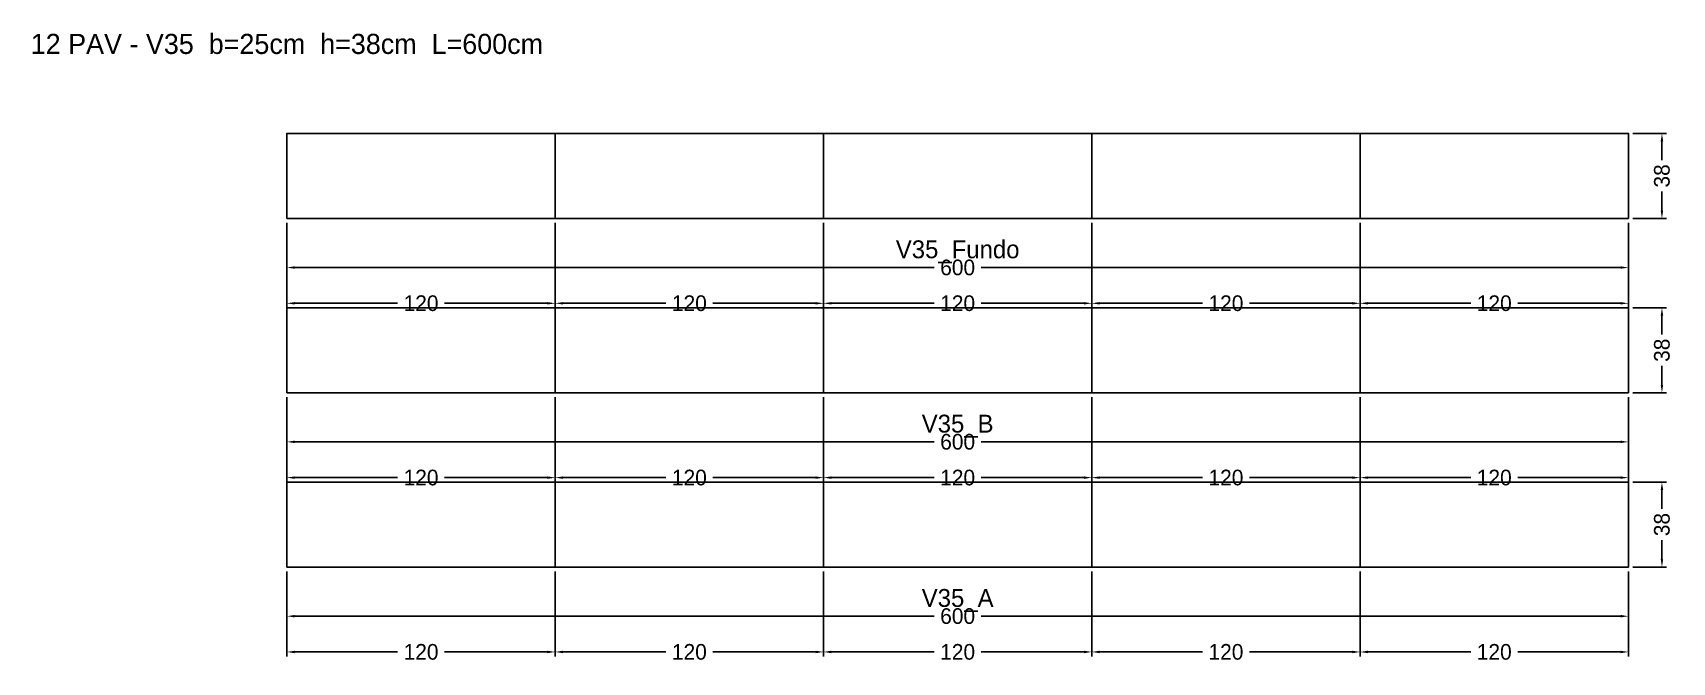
# Model space of a CAD drawing. Header units: metres. Extents: x -114 to 620, y -43 to 239.
import ezdxf

# ---------------------------------------------------------------- set-up
doc = ezdxf.new("R2010")
doc.units = ezdxf.units.M
for name, color, linetype in [('COTA', 3, 'Continuous'), ('NOMENCLATURA', 2, 'Continuous'), ('Paineis', 7, 'Continuous'), ('Texto Secao', 2, 'Continuous')]:
    doc.layers.add(name, color=color, linetype=linetype)
doc.dimstyles.new('COTA_VIG', dxfattribs={"dimtxt": 7, "dimasz": 3.5, "dimexe": 2, "dimexo": 2, "dimgap": 1.5, "dimtad": 1, "dimdec": 1, "dimcen": 2.5, "dimclrd": 3, "dimclre": 3, "dimclrt": 3, "dimazin": 3, "dimtfac": 1, "dimtmove": 0, "dimatfit": 3})

# ---------------------------------------------------------------- blocks, each defined once
blk = doc.blocks.new('_CLOSEDFILLED')
at = {"color": 0, "linetype": 'BYBLOCK'}
blk.add_solid([(-1, 0.16), (0, 0), (-1, -0.16)], dxfattribs=at)
blk = doc.blocks.new('*D1')
at = {"color": 3}
for p, q in [((0, -2), (0, -24)), ((600, -2), (600, -24)), ((3.5, -22), (289.5, -22)), ((310.5, -22), (596.5, -22))]:
    blk.add_line(p, q, dxfattribs=at)
at = {"layer": 'Defpoints'}
for p in [(0, 0), (600, 0), (0, -22)]:
    blk.add_point(p, dxfattribs=at)
at = {"layer": 'COTA', "color": 3, "xscale": 3.5, "yscale": 3.5, "rotation": 180}
blk.add_blockref('_CLOSEDFILLED', (0, -22), dxfattribs=at)
at = {"layer": 'COTA', "color": 3, "xscale": 3.5, "yscale": 3.5}
blk.add_blockref('_CLOSEDFILLED', (600, -22), dxfattribs=at)
at = {"layer": 'COTA', "color": 3, "insert": (300, -22), "char_height": 7, "attachment_point": 5}
blk.add_mtext('600', dxfattribs=at)
blk = doc.blocks.new('*D2')
at = {"color": 3}
for p, q in [((0, -2), (0, -40)), ((120, -2), (120, -40)), ((3.5, -38), (49.5, -38)), ((70.5, -38), (116.5, -38))]:
    blk.add_line(p, q, dxfattribs=at)
at = {"layer": 'Defpoints'}
for p in [(0, 0), (120, 0), (0, -38)]:
    blk.add_point(p, dxfattribs=at)
at = {"layer": 'COTA', "color": 3, "xscale": 3.5, "yscale": 3.5, "rotation": 180}
blk.add_blockref('_CLOSEDFILLED', (0, -38), dxfattribs=at)
at = {"layer": 'COTA', "color": 3, "xscale": 3.5, "yscale": 3.5}
blk.add_blockref('_CLOSEDFILLED', (120, -38), dxfattribs=at)
at = {"layer": 'COTA', "color": 3, "insert": (60, -38), "char_height": 7, "attachment_point": 5}
blk.add_mtext('120', dxfattribs=at)
blk = doc.blocks.new('*D3')
at = {"color": 3}
for p, q in [((120, -2), (120, -40)), ((240, -2), (240, -40)), ((123.5, -38), (169.5, -38)), ((190.5, -38), (236.5, -38))]:
    blk.add_line(p, q, dxfattribs=at)
at = {"layer": 'Defpoints'}
for p in [(120, 0), (240, 0), (120, -38)]:
    blk.add_point(p, dxfattribs=at)
at = {"layer": 'COTA', "color": 3, "xscale": 3.5, "yscale": 3.5, "rotation": 180}
blk.add_blockref('_CLOSEDFILLED', (120, -38), dxfattribs=at)
at = {"layer": 'COTA', "color": 3, "xscale": 3.5, "yscale": 3.5}
blk.add_blockref('_CLOSEDFILLED', (240, -38), dxfattribs=at)
at = {"layer": 'COTA', "color": 3, "insert": (180, -38), "char_height": 7, "attachment_point": 5}
blk.add_mtext('120', dxfattribs=at)
blk = doc.blocks.new('*D4')
at = {"color": 3}
for p, q in [((240, -2), (240, -40)), ((360, -2), (360, -40)), ((243.5, -38), (289.5, -38)), ((310.5, -38), (356.5, -38))]:
    blk.add_line(p, q, dxfattribs=at)
at = {"layer": 'Defpoints'}
for p in [(240, 0), (360, 0), (240, -38)]:
    blk.add_point(p, dxfattribs=at)
at = {"layer": 'COTA', "color": 3, "xscale": 3.5, "yscale": 3.5, "rotation": 180}
blk.add_blockref('_CLOSEDFILLED', (240, -38), dxfattribs=at)
at = {"layer": 'COTA', "color": 3, "xscale": 3.5, "yscale": 3.5}
blk.add_blockref('_CLOSEDFILLED', (360, -38), dxfattribs=at)
at = {"layer": 'COTA', "color": 3, "insert": (300, -38), "char_height": 7, "attachment_point": 5}
blk.add_mtext('120', dxfattribs=at)
blk = doc.blocks.new('*D5')
at = {"color": 3}
for p, q in [((360, -2), (360, -40)), ((480, -2), (480, -40)), ((363.5, -38), (409.5, -38)), ((430.5, -38), (476.5, -38))]:
    blk.add_line(p, q, dxfattribs=at)
at = {"layer": 'Defpoints'}
for p in [(360, 0), (480, 0), (360, -38)]:
    blk.add_point(p, dxfattribs=at)
at = {"layer": 'COTA', "color": 3, "xscale": 3.5, "yscale": 3.5, "rotation": 180}
blk.add_blockref('_CLOSEDFILLED', (360, -38), dxfattribs=at)
at = {"layer": 'COTA', "color": 3, "xscale": 3.5, "yscale": 3.5}
blk.add_blockref('_CLOSEDFILLED', (480, -38), dxfattribs=at)
at = {"layer": 'COTA', "color": 3, "insert": (420, -38), "char_height": 7, "attachment_point": 5}
blk.add_mtext('120', dxfattribs=at)
blk = doc.blocks.new('*D6')
at = {"color": 3}
for p, q in [((480, -2), (480, -40)), ((600, -2), (600, -40)), ((483.5, -38), (529.5, -38)), ((550.5, -38), (596.5, -38))]:
    blk.add_line(p, q, dxfattribs=at)
at = {"layer": 'Defpoints'}
for p in [(480, 0), (600, 0), (480, -38)]:
    blk.add_point(p, dxfattribs=at)
at = {"layer": 'COTA', "color": 3, "xscale": 3.5, "yscale": 3.5, "rotation": 180}
blk.add_blockref('_CLOSEDFILLED', (480, -38), dxfattribs=at)
at = {"layer": 'COTA', "color": 3, "xscale": 3.5, "yscale": 3.5}
blk.add_blockref('_CLOSEDFILLED', (600, -38), dxfattribs=at)
at = {"layer": 'COTA', "color": 3, "insert": (540, -38), "char_height": 7, "attachment_point": 5}
blk.add_mtext('120', dxfattribs=at)
blk = doc.blocks.new('*D7')
at = {"color": 3}
for p, q in [((602, 38), (617, 38)), ((615, 26), (615, 34.5)), ((615, 3.5), (615, 12)), ((602, 0), (617, 0))]:
    blk.add_line(p, q, dxfattribs=at)
at = {"layer": 'Defpoints'}
for p in [(600, 38), (600, 0), (615, 0)]:
    blk.add_point(p, dxfattribs=at)
at = {"layer": 'COTA', "color": 3, "xscale": 3.5, "yscale": 3.5}
for p, rotation in [((615, 38), 90), ((615, 0), 270)]:
    blk.add_blockref('_CLOSEDFILLED', p, dxfattribs=dict(at, rotation=rotation))
at = {"layer": 'COTA', "color": 3, "insert": (615, 19), "char_height": 7, "attachment_point": 5, "rotation": 90}
blk.add_mtext('38', dxfattribs=at)
blk = doc.blocks.new('*D8')
at = {"color": 3}
for p, q in [((0, 76), (0, 54)), ((600, 76), (600, 54)), ((3.5, 56), (289.5, 56)), ((310.5, 56), (596.5, 56))]:
    blk.add_line(p, q, dxfattribs=at)
at = {"layer": 'Defpoints'}
for p in [(0, 78), (600, 78), (0, 56)]:
    blk.add_point(p, dxfattribs=at)
at = {"layer": 'COTA', "color": 3, "xscale": 3.5, "yscale": 3.5, "rotation": 180}
blk.add_blockref('_CLOSEDFILLED', (0, 56), dxfattribs=at)
at = {"layer": 'COTA', "color": 3, "xscale": 3.5, "yscale": 3.5}
blk.add_blockref('_CLOSEDFILLED', (600, 56), dxfattribs=at)
at = {"layer": 'COTA', "color": 3, "insert": (300, 56), "char_height": 7, "attachment_point": 5}
blk.add_mtext('600', dxfattribs=at)
blk = doc.blocks.new('*D9')
at = {"color": 3}
for p, q in [((0, 76), (0, 38)), ((120, 76), (120, 38)), ((3.5, 40), (49.5, 40)), ((70.5, 40), (116.5, 40))]:
    blk.add_line(p, q, dxfattribs=at)
at = {"layer": 'Defpoints'}
for p in [(0, 78), (120, 78), (0, 40)]:
    blk.add_point(p, dxfattribs=at)
at = {"layer": 'COTA', "color": 3, "xscale": 3.5, "yscale": 3.5, "rotation": 180}
blk.add_blockref('_CLOSEDFILLED', (0, 40), dxfattribs=at)
at = {"layer": 'COTA', "color": 3, "xscale": 3.5, "yscale": 3.5}
blk.add_blockref('_CLOSEDFILLED', (120, 40), dxfattribs=at)
at = {"layer": 'COTA', "color": 3, "insert": (60, 40), "char_height": 7, "attachment_point": 5}
blk.add_mtext('120', dxfattribs=at)
blk = doc.blocks.new('*D10')
at = {"color": 3}
for p, q in [((120, 76), (120, 38)), ((240, 76), (240, 38)), ((123.5, 40), (169.5, 40)), ((190.5, 40), (236.5, 40))]:
    blk.add_line(p, q, dxfattribs=at)
at = {"layer": 'Defpoints'}
for p in [(120, 78), (240, 78), (120, 40)]:
    blk.add_point(p, dxfattribs=at)
at = {"layer": 'COTA', "color": 3, "xscale": 3.5, "yscale": 3.5, "rotation": 180}
blk.add_blockref('_CLOSEDFILLED', (120, 40), dxfattribs=at)
at = {"layer": 'COTA', "color": 3, "xscale": 3.5, "yscale": 3.5}
blk.add_blockref('_CLOSEDFILLED', (240, 40), dxfattribs=at)
at = {"layer": 'COTA', "color": 3, "insert": (180, 40), "char_height": 7, "attachment_point": 5}
blk.add_mtext('120', dxfattribs=at)
blk = doc.blocks.new('*D11')
at = {"color": 3}
for p, q in [((240, 76), (240, 38)), ((360, 76), (360, 38)), ((243.5, 40), (289.5, 40)), ((310.5, 40), (356.5, 40))]:
    blk.add_line(p, q, dxfattribs=at)
at = {"layer": 'Defpoints'}
for p in [(240, 78), (360, 78), (240, 40)]:
    blk.add_point(p, dxfattribs=at)
at = {"layer": 'COTA', "color": 3, "xscale": 3.5, "yscale": 3.5, "rotation": 180}
blk.add_blockref('_CLOSEDFILLED', (240, 40), dxfattribs=at)
at = {"layer": 'COTA', "color": 3, "xscale": 3.5, "yscale": 3.5}
blk.add_blockref('_CLOSEDFILLED', (360, 40), dxfattribs=at)
at = {"layer": 'COTA', "color": 3, "insert": (300, 40), "char_height": 7, "attachment_point": 5}
blk.add_mtext('120', dxfattribs=at)
blk = doc.blocks.new('*D12')
at = {"color": 3}
for p, q in [((360, 76), (360, 38)), ((480, 76), (480, 38)), ((363.5, 40), (409.5, 40)), ((430.5, 40), (476.5, 40))]:
    blk.add_line(p, q, dxfattribs=at)
at = {"layer": 'Defpoints'}
for p in [(360, 78), (480, 78), (360, 40)]:
    blk.add_point(p, dxfattribs=at)
at = {"layer": 'COTA', "color": 3, "xscale": 3.5, "yscale": 3.5, "rotation": 180}
blk.add_blockref('_CLOSEDFILLED', (360, 40), dxfattribs=at)
at = {"layer": 'COTA', "color": 3, "xscale": 3.5, "yscale": 3.5}
blk.add_blockref('_CLOSEDFILLED', (480, 40), dxfattribs=at)
at = {"layer": 'COTA', "color": 3, "insert": (420, 40), "char_height": 7, "attachment_point": 5}
blk.add_mtext('120', dxfattribs=at)
blk = doc.blocks.new('*D13')
at = {"color": 3}
for p, q in [((480, 76), (480, 38)), ((600, 76), (600, 38)), ((483.5, 40), (529.5, 40)), ((550.5, 40), (596.5, 40))]:
    blk.add_line(p, q, dxfattribs=at)
at = {"layer": 'Defpoints'}
for p in [(480, 78), (600, 78), (480, 40)]:
    blk.add_point(p, dxfattribs=at)
at = {"layer": 'COTA', "color": 3, "xscale": 3.5, "yscale": 3.5, "rotation": 180}
blk.add_blockref('_CLOSEDFILLED', (480, 40), dxfattribs=at)
at = {"layer": 'COTA', "color": 3, "xscale": 3.5, "yscale": 3.5}
blk.add_blockref('_CLOSEDFILLED', (600, 40), dxfattribs=at)
at = {"layer": 'COTA', "color": 3, "insert": (540, 40), "char_height": 7, "attachment_point": 5}
blk.add_mtext('120', dxfattribs=at)
blk = doc.blocks.new('*D14')
at = {"color": 3}
for p, q in [((602, 116), (617, 116)), ((615, 104), (615, 112.5)), ((615, 81.5), (615, 90)), ((602, 78), (617, 78))]:
    blk.add_line(p, q, dxfattribs=at)
at = {"layer": 'Defpoints'}
for p in [(600, 116), (600, 78), (615, 78)]:
    blk.add_point(p, dxfattribs=at)
at = {"layer": 'COTA', "color": 3, "xscale": 3.5, "yscale": 3.5}
for p, rotation in [((615, 116), 90), ((615, 78), 270)]:
    blk.add_blockref('_CLOSEDFILLED', p, dxfattribs=dict(at, rotation=rotation))
at = {"layer": 'COTA', "color": 3, "insert": (615, 97), "char_height": 7, "attachment_point": 5, "rotation": 90}
blk.add_mtext('38', dxfattribs=at)
blk = doc.blocks.new('*D15')
at = {"color": 3}
for p, q in [((0, 154), (0, 132)), ((600, 154), (600, 132)), ((3.5, 134), (289.5, 134)), ((310.5, 134), (596.5, 134))]:
    blk.add_line(p, q, dxfattribs=at)
at = {"layer": 'Defpoints'}
for p in [(0, 156), (600, 156), (0, 134)]:
    blk.add_point(p, dxfattribs=at)
at = {"layer": 'COTA', "color": 3, "xscale": 3.5, "yscale": 3.5, "rotation": 180}
blk.add_blockref('_CLOSEDFILLED', (0, 134), dxfattribs=at)
at = {"layer": 'COTA', "color": 3, "xscale": 3.5, "yscale": 3.5}
blk.add_blockref('_CLOSEDFILLED', (600, 134), dxfattribs=at)
at = {"layer": 'COTA', "color": 3, "insert": (300, 134), "char_height": 7, "attachment_point": 5}
blk.add_mtext('600', dxfattribs=at)
blk = doc.blocks.new('*D16')
at = {"color": 3}
for p, q in [((0, 154), (0, 116)), ((120, 154), (120, 116)), ((3.5, 118), (49.5, 118)), ((70.5, 118), (116.5, 118))]:
    blk.add_line(p, q, dxfattribs=at)
at = {"layer": 'Defpoints'}
for p in [(0, 156), (120, 156), (0, 118)]:
    blk.add_point(p, dxfattribs=at)
at = {"layer": 'COTA', "color": 3, "xscale": 3.5, "yscale": 3.5, "rotation": 180}
blk.add_blockref('_CLOSEDFILLED', (0, 118), dxfattribs=at)
at = {"layer": 'COTA', "color": 3, "xscale": 3.5, "yscale": 3.5}
blk.add_blockref('_CLOSEDFILLED', (120, 118), dxfattribs=at)
at = {"layer": 'COTA', "color": 3, "insert": (60, 118), "char_height": 7, "attachment_point": 5}
blk.add_mtext('120', dxfattribs=at)
blk = doc.blocks.new('*D17')
at = {"color": 3}
for p, q in [((120, 154), (120, 116)), ((240, 154), (240, 116)), ((123.5, 118), (169.5, 118)), ((190.5, 118), (236.5, 118))]:
    blk.add_line(p, q, dxfattribs=at)
at = {"layer": 'Defpoints'}
for p in [(120, 156), (240, 156), (120, 118)]:
    blk.add_point(p, dxfattribs=at)
at = {"layer": 'COTA', "color": 3, "xscale": 3.5, "yscale": 3.5, "rotation": 180}
blk.add_blockref('_CLOSEDFILLED', (120, 118), dxfattribs=at)
at = {"layer": 'COTA', "color": 3, "xscale": 3.5, "yscale": 3.5}
blk.add_blockref('_CLOSEDFILLED', (240, 118), dxfattribs=at)
at = {"layer": 'COTA', "color": 3, "insert": (180, 118), "char_height": 7, "attachment_point": 5}
blk.add_mtext('120', dxfattribs=at)
blk = doc.blocks.new('*D18')
at = {"color": 3}
for p, q in [((240, 154), (240, 116)), ((360, 154), (360, 116)), ((243.5, 118), (289.5, 118)), ((310.5, 118), (356.5, 118))]:
    blk.add_line(p, q, dxfattribs=at)
at = {"layer": 'Defpoints'}
for p in [(240, 156), (360, 156), (240, 118)]:
    blk.add_point(p, dxfattribs=at)
at = {"layer": 'COTA', "color": 3, "xscale": 3.5, "yscale": 3.5, "rotation": 180}
blk.add_blockref('_CLOSEDFILLED', (240, 118), dxfattribs=at)
at = {"layer": 'COTA', "color": 3, "xscale": 3.5, "yscale": 3.5}
blk.add_blockref('_CLOSEDFILLED', (360, 118), dxfattribs=at)
at = {"layer": 'COTA', "color": 3, "insert": (300, 118), "char_height": 7, "attachment_point": 5}
blk.add_mtext('120', dxfattribs=at)
blk = doc.blocks.new('*D19')
at = {"color": 3}
for p, q in [((360, 154), (360, 116)), ((480, 154), (480, 116)), ((363.5, 118), (409.5, 118)), ((430.5, 118), (476.5, 118))]:
    blk.add_line(p, q, dxfattribs=at)
at = {"layer": 'Defpoints'}
for p in [(360, 156), (480, 156), (360, 118)]:
    blk.add_point(p, dxfattribs=at)
at = {"layer": 'COTA', "color": 3, "xscale": 3.5, "yscale": 3.5, "rotation": 180}
blk.add_blockref('_CLOSEDFILLED', (360, 118), dxfattribs=at)
at = {"layer": 'COTA', "color": 3, "xscale": 3.5, "yscale": 3.5}
blk.add_blockref('_CLOSEDFILLED', (480, 118), dxfattribs=at)
at = {"layer": 'COTA', "color": 3, "insert": (420, 118), "char_height": 7, "attachment_point": 5}
blk.add_mtext('120', dxfattribs=at)
blk = doc.blocks.new('*D20')
at = {"color": 3}
for p, q in [((480, 154), (480, 116)), ((600, 154), (600, 116)), ((483.5, 118), (529.5, 118)), ((550.5, 118), (596.5, 118))]:
    blk.add_line(p, q, dxfattribs=at)
at = {"layer": 'Defpoints'}
for p in [(480, 156), (600, 156), (480, 118)]:
    blk.add_point(p, dxfattribs=at)
at = {"layer": 'COTA', "color": 3, "xscale": 3.5, "yscale": 3.5, "rotation": 180}
blk.add_blockref('_CLOSEDFILLED', (480, 118), dxfattribs=at)
at = {"layer": 'COTA', "color": 3, "xscale": 3.5, "yscale": 3.5}
blk.add_blockref('_CLOSEDFILLED', (600, 118), dxfattribs=at)
at = {"layer": 'COTA', "color": 3, "insert": (540, 118), "char_height": 7, "attachment_point": 5}
blk.add_mtext('120', dxfattribs=at)
blk = doc.blocks.new('*D21')
at = {"color": 3}
for p, q in [((602, 194), (617, 194)), ((615, 182), (615, 190.5)), ((615, 159.5), (615, 168)), ((602, 156), (617, 156))]:
    blk.add_line(p, q, dxfattribs=at)
at = {"layer": 'Defpoints'}
for p in [(600, 194), (600, 156), (615, 156)]:
    blk.add_point(p, dxfattribs=at)
at = {"layer": 'COTA', "color": 3, "xscale": 3.5, "yscale": 3.5}
for p, rotation in [((615, 194), 90), ((615, 156), 270)]:
    blk.add_blockref('_CLOSEDFILLED', p, dxfattribs=dict(at, rotation=rotation))
at = {"layer": 'COTA', "color": 3, "insert": (615, 175), "char_height": 7, "attachment_point": 5, "rotation": 90}
blk.add_mtext('38', dxfattribs=at)

msp = doc.modelspace()

# ---------------------------------------------------------------- linework, layer by layer
at = {"layer": 'Paineis'}
for points in [[(0, 156), (120, 156), (120, 194), (0, 194)], [(120, 156), (240, 156), (240, 194), (120, 194)], [(240, 156), (360, 156), (360, 194), (240, 194)], [(360, 156), (480, 156), (480, 194), (360, 194)], [(480, 156), (600, 156), (600, 194), (480, 194)], [(0, 78), (120, 78), (120, 116), (0, 116)], [(120, 78), (240, 78), (240, 116), (120, 116)], [(240, 78), (360, 78), (360, 116), (240, 116)], [(360, 78), (480, 78), (480, 116), (360, 116)], [(480, 78), (600, 78), (600, 116), (480, 116)], [(0, 0), (120, 0), (120, 38), (0, 38)], [(120, 0), (240, 0), (240, 38), (120, 38)], [(240, 0), (360, 0), (360, 38), (240, 38)], [(360, 0), (480, 0), (480, 38), (360, 38)], [(480, 0), (600, 0), (600, 38), (480, 38)]]:
    msp.add_lwpolyline(points, close=True, dxfattribs=at)

# ---------------------------------------------------------------- texts
at = {"layer": 'NOMENCLATURA', "insert": (0, 234), "char_height": 9, "width": 620, "attachment_point": 5}
msp.add_mtext('12 PAV - V35  b=25cm  h=38cm  L=600cm', dxfattribs=at)
at = {"layer": 'Texto Secao', "char_height": 8, "width": 620, "attachment_point": 5}
for s, insert in [('V35_Fundo', (300, 141)), ('V35_B', (300, 63)), ('V35_A', (300, -15))]:
    msp.add_mtext(s, dxfattribs=dict(at, insert=insert))

# ---------------------------------------------------------------- dimensions: what is measured, and where the dimension line sits
at = {"layer": 'COTA'}
for base, p1, p2, picture, middle in [((615, 156), (600, 156), (600, 194), '*D21', (615, 175)), ((615, 78), (600, 78), (600, 116), '*D14', (615, 97)), ((615, 0), (600, 0), (600, 38), '*D7', (615, 19))]:
    dim = msp.add_linear_dim(base=base, p1=p1, p2=p2, angle=90, dimstyle='COTA_VIG', dxfattribs=at)
    dim.commit()
    dim.dimension.update_dxf_attribs({"geometry": picture, "text_midpoint": middle})
for base, p1, p2, picture, middle in [((0, 134), (0, 156), (600, 156), '*D15', (300, 134)), ((0, 118), (0, 156), (120, 156), '*D16', (60, 118)), ((120, 118), (120, 156), (240, 156), '*D17', (180, 118)), ((240, 118), (240, 156), (360, 156), '*D18', (300, 118)), ((360, 118), (360, 156), (480, 156), '*D19', (420, 118)), ((480, 118), (480, 156), (600, 156), '*D20', (540, 118)), ((0, 56), (0, 78), (600, 78), '*D8', (300, 56)), ((0, 40), (0, 78), (120, 78), '*D9', (60, 40)), ((120, 40), (120, 78), (240, 78), '*D10', (180, 40)), ((240, 40), (240, 78), (360, 78), '*D11', (300, 40)), ((360, 40), (360, 78), (480, 78), '*D12', (420, 40)), ((480, 40), (480, 78), (600, 78), '*D13', (540, 40)), ((0, -22), (0, 0), (600, 0), '*D1', (300, -22)), ((0, -38), (0, 0), (120, 0), '*D2', (60, -38)), ((120, -38), (120, 0), (240, 0), '*D3', (180, -38)), ((240, -38), (240, 0), (360, 0), '*D4', (300, -38)), ((360, -38), (360, 0), (480, 0), '*D5', (420, -38)), ((480, -38), (480, 0), (600, 0), '*D6', (540, -38))]:
    dim = msp.add_linear_dim(base=base, p1=p1, p2=p2, dimstyle='COTA_VIG', dxfattribs=at)
    dim.commit()
    dim.dimension.update_dxf_attribs({"geometry": picture, "text_midpoint": middle})

doc.saveas('drawing.dxf')
